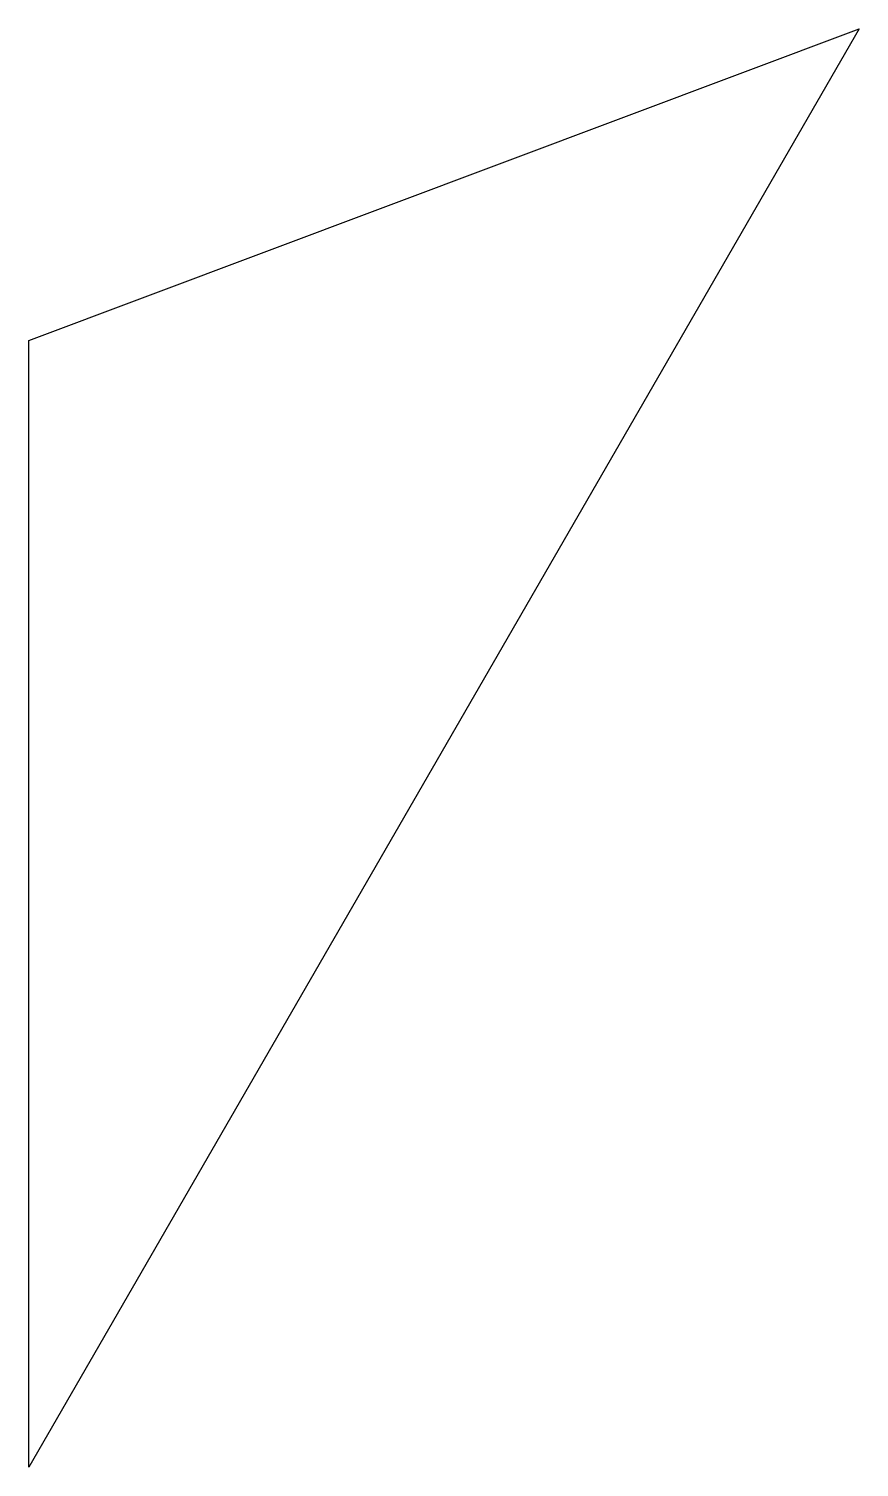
# Model space of a CAD drawing. Header units: inches. Extents: x 0 to 1.02, y 0 to 1.76.
import ezdxf

# ---------------------------------------------------------------- set-up
doc = ezdxf.new("R2010")
doc.units = ezdxf.units.IN
doc.header["$MEASUREMENT"] = 0

msp = doc.modelspace()

# ---------------------------------------------------------------- linework, layer by layer
msp.add_lwpolyline([(0, 0), (0, 1.378), (1.0158, 1.7594)], close=True)

doc.saveas('drawing.dxf')
